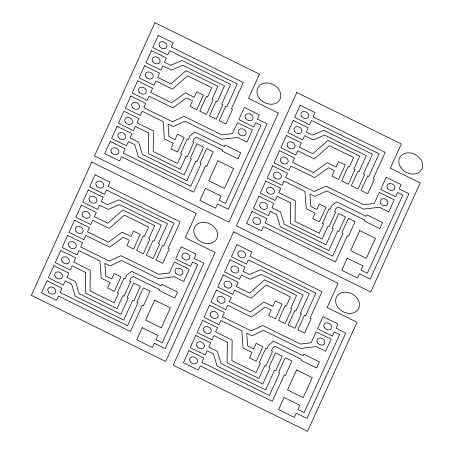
<?xml version="1.0" encoding="UTF-8"?>
<svg xmlns="http://www.w3.org/2000/svg" width="454" height="454" viewBox="0 0 454 454"><rect width="100%" height="100%" fill="white"/><g stroke="black" fill="none" stroke-linecap="round" stroke-linejoin="round"><path stroke-width="0.68" d="M85.477 272.332L85.256 292.972L117.07 308.635L122.972 295.605L124.095 296.161L130.684 281.616L129.566 281.066L130.911 278.098L133.022 276.469L159.524 289.516L159.116 290.424L174.79 298.142L177.537 292.081L161.862 284.363L161.176 285.878L131.683 271.361L126.762 275.169L125.088 278.864L123.965 278.313L117.376 292.853L118.494 293.403L114.238 302.795L90.057 290.889L90.284 270.255L73.775 262.128L75.699 257.883L60.762 250.534L55.269 262.65L70.2 270.005L72.124 265.76L85.477 272.332M148.657 132.994L148.43 153.628L180.244 169.291L186.151 156.267L187.269 156.817L193.864 142.278L192.746 141.722L194.091 138.754L196.202 137.125L222.704 150.172L222.29 151.08L237.97 158.798L240.716 152.737L225.036 145.025L224.35 146.534L194.862 132.023L189.942 135.825L188.262 139.52L187.144 138.969L180.55 153.509L181.674 154.059L177.418 163.451L153.236 151.551L153.463 130.911L136.949 122.784L138.873 118.545L123.942 111.19L118.449 123.312L133.38 130.661L135.303 126.416L148.657 132.994M227.329 342.157L227.102 362.797L258.922 378.454L264.824 365.43L265.948 365.981L272.536 351.441L271.418 350.891L272.763 347.923L274.874 346.294L301.377 359.341L300.962 360.249L316.642 367.967L319.389 361.906L303.709 354.188L303.022 355.703L273.535 341.187L268.615 344.989L266.941 348.683L265.817 348.133L259.228 362.672L260.346 363.228L256.09 372.615L231.909 360.714L232.136 340.074L215.622 331.948L217.545 327.709L202.615 320.359L197.121 332.476L212.052 339.825L213.976 335.585L227.329 342.157M290.509 202.813L290.282 223.453L322.096 239.11L328.004 226.086L329.122 226.637L335.716 212.097L334.598 211.547L335.943 208.579L338.048 206.95L364.556 219.997L364.142 220.905L379.822 228.623L382.569 222.562L366.889 214.844L366.202 216.359L336.715 201.843L331.789 205.645L330.115 209.345L328.997 208.789L322.402 223.334L323.526 223.884L319.264 233.271L295.089 221.37L295.31 200.736L278.801 192.604L280.725 188.365L265.794 181.015L260.301 193.132L275.232 200.481L277.156 196.242L290.509 202.813M91.753 162.044L31.326 295.327L165.71 361.475L215.151 252.424L185.289 237.726L196.276 213.493L91.753 162.044M154.933 22.7L94.5 155.983L228.89 222.131L278.33 113.08L248.469 98.382L259.455 74.15L154.933 22.7M47.029 280.827L41.535 292.944L56.466 300.293L58.39 296.053L130.434 331.516L142.386 305.162L143.504 305.712L150.098 291.173L143.379 287.864L136.785 302.404L137.908 302.96L127.602 325.677L60.041 292.421L61.96 288.177L47.029 280.827M53.895 265.681L48.402 277.797L63.333 285.146L65.257 280.907L71.573 284.017L75.194 296.173L123.755 320.076L132.681 300.383L133.799 300.934L140.394 286.395L133.675 283.092L127.08 297.631L128.198 298.182L120.923 314.236L79.144 293.67L75.523 281.514L66.908 277.275L68.826 273.03L53.895 265.681M67.629 235.388L62.136 247.509L77.072 254.859L78.99 250.614L99.937 260.925L101.219 278.228L110.14 282.621L107.672 288.074L114.391 291.383L120.98 276.844L114.26 273.535L111.792 278.989L105.776 276.026L104.834 263.337L110.055 265.908L121.638 260.494L158.559 278.665L174.262 276.758L183.739 281.423L189.233 269.307L174.302 261.958L169.314 272.962L158.633 274.256L120.889 255.676L109.306 261.09L80.642 246.982L82.566 242.742L67.629 235.388M74.501 220.247L69.002 232.363L83.939 239.712L85.857 235.467L109.715 247.209L123.357 237.255L129.367 240.211L126.899 245.665L133.618 248.974L140.207 234.434L133.487 231.126L131.019 236.579L122.098 232.187L108.449 242.141L87.508 231.835L89.432 227.596L74.501 220.247M81.368 205.1L75.875 217.216L90.806 224.565L92.73 220.326L109.238 228.453L124.396 215.162L148.572 227.062L144.315 236.455L143.197 235.904L136.603 250.443L143.322 253.752L149.916 239.213L148.793 238.656L154.701 225.632L122.886 209.975L107.729 223.26L94.375 216.689L96.299 212.449L81.368 205.1M88.235 189.954L82.742 202.07L97.672 209.419L99.596 205.18L108.211 209.419L119.521 204.612L161.301 225.178L154.019 241.233L152.902 240.682L146.307 255.222L153.026 258.53L159.621 243.985L158.503 243.435L167.43 223.748L118.869 199.845L107.553 204.652L101.242 201.542L103.166 197.303L88.235 189.954M95.102 174.807L89.608 186.923L104.539 194.272L106.463 190.033L174.03 223.289L163.724 246.011L162.606 245.455L156.011 260L162.731 263.303L169.325 248.764L168.207 248.213L180.153 221.858L108.109 186.395L110.033 182.156L95.102 174.807M110.209 141.483L104.715 153.6L119.646 160.949L121.57 156.709L193.614 192.173L205.566 165.818L206.684 166.368L213.278 151.829L206.559 148.52L199.964 163.065L201.082 163.616L190.782 186.333L123.216 153.077L125.139 148.833L110.209 141.483M117.075 126.337L111.582 138.453L126.513 145.808L128.437 141.563L134.747 144.673L138.368 156.829L186.929 180.732L195.856 161.039L196.979 161.596L203.568 147.051L196.849 143.748L190.26 158.287L191.378 158.838L184.097 174.892L142.323 154.326L138.703 142.17L130.082 137.931L132.006 133.686L117.075 126.337M130.809 96.049L125.315 108.165L140.246 115.515L142.17 111.27L163.111 121.581L164.399 138.884L173.32 143.277L170.846 148.73L177.565 152.039L184.159 137.5L177.44 134.191L174.966 139.645L168.956 136.682L168.014 123.993L173.235 126.564L184.818 121.15L221.734 139.321L237.436 137.414L246.919 142.085L252.413 129.963L237.482 122.614L232.493 133.618L221.813 134.912L184.069 116.332L172.486 121.746L143.822 107.638L145.74 103.398L130.809 96.049M137.675 80.903L132.182 93.019L147.113 100.368L149.037 96.129L172.889 107.865L186.537 97.911L192.547 100.867L190.073 106.321L196.792 109.63L203.386 95.09L196.667 91.782L194.193 97.235L185.272 92.843L171.629 102.797L150.688 92.491L152.606 88.252L137.675 80.903M144.542 65.756L139.049 77.872L153.98 85.221L155.904 80.982L172.418 89.109L187.57 75.818L211.751 87.718L207.495 97.111L206.371 96.56L199.783 111.099L206.502 114.408L213.091 99.869L211.973 99.318L217.88 86.288L186.066 70.631L170.908 83.916L157.555 77.345L159.473 73.105L144.542 65.756M151.409 50.61L145.916 62.726L160.852 70.075L162.77 65.836L171.391 70.075L182.701 65.268L224.48 85.834L217.199 101.889L216.081 101.338L209.487 115.878L216.206 119.186L222.801 104.641L221.677 104.091L230.604 84.404L182.043 60.501L170.732 65.308L164.422 62.198L166.346 57.959L151.409 50.61M158.281 35.463L152.782 47.579L167.719 54.928L169.637 50.689L237.204 83.945L226.904 106.667L225.786 106.111L219.191 120.656L225.91 123.959L232.505 109.42L231.387 108.869L243.333 82.514L171.289 47.051L173.212 42.812L158.281 35.463M142.221 327.686L136.728 339.802L152.402 347.52L154.326 343.275L165.154 348.604L203.886 263.184L194.176 258.405L196.1 254.161L181.169 246.811L175.675 258.928L190.606 266.282L192.53 262.037L197.757 264.614L162.322 342.764L155.977 339.643L157.896 335.398L142.221 327.686M154.718 300.117L145.655 320.11L161.329 327.828L170.398 307.835L154.718 300.117M205.395 188.342L199.902 200.458L215.582 208.176L217.506 203.931L228.328 209.26L267.06 123.84L257.356 119.062L259.279 114.822L244.348 107.467L238.855 119.589L253.786 126.938L255.71 122.694L260.937 125.27L225.502 203.42L219.151 200.299L221.075 196.054L205.395 188.342M217.897 160.773L208.829 180.766L224.509 188.484L233.572 168.491L217.897 160.773M233.606 231.869L173.173 365.152L307.562 431.3L357.003 322.249L327.141 307.551L338.128 283.313L233.606 231.869M296.785 92.525L236.352 225.808L370.736 291.956L420.183 182.905L390.321 168.207L401.308 143.975L296.785 92.525M188.881 350.653L183.388 362.769L198.319 370.118L200.242 365.879L272.286 401.342L284.238 374.987L285.356 375.537L291.95 360.998L285.231 357.69L278.637 372.229L279.755 372.779L269.455 395.502L201.888 362.241L203.812 358.002L188.881 350.653M195.748 335.506L190.254 347.622L205.185 354.971L207.109 350.732L213.42 353.836L217.04 365.998L265.601 389.901L274.528 370.209L275.652 370.759L282.24 356.22L275.521 352.911L268.933 367.451L270.051 368.001L262.77 384.056L220.996 363.495L217.375 351.339L208.755 347.094L210.679 342.855L195.748 335.506M209.481 305.213L203.988 317.329L218.919 324.678L220.843 320.439L241.783 330.745L243.072 348.053L251.993 352.446L249.518 357.9L256.238 361.202L262.832 346.663L256.113 343.36L253.638 348.808L247.629 345.852L246.687 333.162L251.908 335.727L263.49 330.313L300.406 348.485L316.109 346.584L325.592 351.248L331.085 339.132L316.154 331.783L311.166 342.781L300.486 344.081L262.741 325.501L251.158 330.915L222.494 316.801L224.412 312.562L209.481 305.213M216.348 290.066L210.855 302.182L225.786 309.532L227.709 305.292L251.561 317.034L265.21 307.08L271.22 310.037L268.745 315.49L275.464 318.799L282.059 304.254L275.34 300.951L272.871 306.399L263.944 302.012L250.302 311.966L229.361 301.66L231.279 297.415L216.348 290.066M223.215 274.92L217.721 287.036L232.652 294.391L234.576 290.146L251.09 298.272L266.243 284.987L290.424 296.888L286.168 306.28L285.044 305.724L278.455 320.269L285.174 323.571L291.763 309.032L290.645 308.482L296.553 295.458L264.739 279.795L249.581 293.085L236.228 286.514L238.151 282.269L223.215 274.92M230.082 259.773L224.588 271.889L239.525 279.244L241.443 274.999L250.063 279.244L261.373 274.437L303.153 294.998L295.872 311.052L294.754 310.502L288.159 325.041L294.879 328.35L301.473 313.81L300.349 313.26L309.276 293.568L260.715 269.665L249.405 274.471L243.094 271.367L245.018 267.122L230.082 259.773M236.954 244.627L231.455 256.748L246.391 264.097L248.31 259.853L315.876 293.114L305.576 315.831L304.458 315.28L297.864 329.82L304.583 333.128L311.177 318.589L310.059 318.038L322.005 291.684L249.961 256.221L251.885 251.981L236.954 244.627M252.061 211.309L246.567 223.425L261.498 230.774L263.422 226.535L335.466 261.998L347.412 235.643L348.536 236.194L355.124 221.654L348.405 218.346L341.817 232.885L342.935 233.435L332.634 256.158L265.068 222.897L266.992 218.658L252.061 211.309M258.928 196.162L253.434 208.278L268.365 215.627L270.289 211.388L276.599 214.498L280.22 226.654L328.781 250.557L337.708 230.865L338.826 231.415L345.42 216.876L338.701 213.567L332.107 228.107L333.23 228.663L325.949 244.717L284.176 224.151L280.555 211.995L271.935 207.75L273.858 203.511L258.928 196.162M272.661 165.869L267.168 177.985L282.099 185.334L284.022 181.095L304.963 191.406L306.251 208.709L315.172 213.102L312.698 218.556L319.417 221.864L326.012 207.319L319.293 204.016L316.818 209.464L310.808 206.508L309.866 193.818L315.082 196.383L326.67 190.975L363.586 209.146L379.289 207.24L388.772 211.904L394.265 199.788L379.328 192.439L374.346 203.437L363.665 204.737L325.921 186.157L314.333 191.571L285.668 177.463L287.592 173.218L272.661 165.869M279.528 150.722L274.034 162.838L288.965 170.193L290.889 165.948L314.741 177.69L328.39 167.736L334.399 170.693L331.925 176.146L338.644 179.455L345.239 164.91L338.519 161.607L336.045 167.055L327.124 162.668L313.481 172.622L292.535 162.316L294.459 158.071L279.528 150.722M286.395 135.576L280.901 147.692L295.832 155.047L297.756 150.802L314.264 158.928L329.422 145.643L353.604 157.544L349.342 166.936L348.224 166.38L341.629 180.925L348.349 184.228L354.943 169.688L353.825 169.138L359.727 156.114L327.913 140.451L312.755 153.741L299.402 147.17L301.325 142.925L286.395 135.576M293.261 120.429L287.768 132.551L302.699 139.9L304.623 135.655L313.243 139.9L324.553 135.093L366.327 155.654L359.052 171.708L357.928 171.158L351.339 185.697L358.058 189.006L364.647 174.467L363.529 173.916L372.456 154.224L323.895 130.321L312.585 135.127L306.274 132.023L308.192 127.784L293.261 120.429M300.128 105.288L294.635 117.404L309.566 124.754L311.489 120.514L379.056 153.77L368.756 176.487L367.638 175.936L361.044 190.476L367.763 193.784L374.357 179.245L373.233 178.694L385.185 152.34L313.141 116.877L315.059 112.637L300.128 105.288M284.068 397.505L278.574 409.621L294.254 417.339L296.178 413.1L307.006 418.429L345.732 333.003L336.028 328.225L337.952 323.986L323.021 316.637L317.528 328.753L332.459 336.102L334.382 331.863L339.609 334.433L304.174 412.59L297.824 409.463L299.748 405.223L284.068 397.505M296.57 369.942L287.507 389.935L303.181 397.653L312.25 377.66L296.57 369.942M347.248 258.161L341.754 270.278L357.434 277.996L359.358 273.756L370.18 279.085L408.912 193.659L399.208 188.887L401.132 184.642L386.201 177.293L380.702 189.409L395.638 196.758L397.556 192.519L402.783 195.089L367.348 273.246L361.004 270.119L362.928 265.879L347.248 258.161M359.75 230.598L350.681 250.591L366.361 258.309L375.424 238.316L359.75 230.598M182.656 258.025A4.165 3.32 29.4 0 0 189.511 258.593A4.165 3.32 29.4 0 0 185.493 253.02A4.165 3.32 29.4 0 0 182.656 258.025M175.789 273.172A4.165 3.32 29.4 0 0 182.644 273.739A4.165 3.32 29.4 0 0 178.626 268.166A4.165 3.32 29.4 0 0 175.789 273.172M55.388 276.895A4.165 3.32 29.4 0 0 62.243 277.462A4.165 3.32 29.4 0 0 58.22 271.889A4.165 3.32 29.4 0 0 55.388 276.895M82.855 216.308A4.165 3.32 29.4 0 0 89.71 216.881A4.165 3.32 29.4 0 0 85.687 211.303A4.165 3.32 29.4 0 0 82.855 216.308M48.521 292.041A4.165 3.32 29.4 0 0 55.377 292.609A4.165 3.32 29.4 0 0 51.353 287.036A4.165 3.32 29.4 0 0 48.521 292.041M96.588 186.015A4.165 3.32 29.4 0 0 103.444 186.588A4.165 3.32 29.4 0 0 99.426 181.01A4.165 3.32 29.4 0 0 96.588 186.015M62.255 261.748A4.165 3.32 29.4 0 0 69.11 262.316A4.165 3.32 29.4 0 0 65.087 256.743A4.165 3.32 29.4 0 0 62.255 261.748M89.722 201.162A4.165 3.32 29.4 0 0 96.577 201.735A4.165 3.32 29.4 0 0 92.559 196.156A4.165 3.32 29.4 0 0 89.722 201.162M69.121 246.601A4.165 3.32 29.4 0 0 75.977 247.175A4.165 3.32 29.4 0 0 71.953 241.596A4.165 3.32 29.4 0 0 69.121 246.601M75.988 231.455A4.165 3.32 29.4 0 0 82.844 232.028A4.165 3.32 29.4 0 0 78.82 226.45A4.165 3.32 29.4 0 0 75.988 231.455M196.026 237.397A12.491 9.965 29.4 0 0 216.592 239.105A12.491 9.965 29.4 0 0 204.527 222.375A12.491 9.965 29.4 0 0 196.026 237.397M238.969 133.828A4.165 3.32 29.4 0 0 245.824 134.395A4.165 3.32 29.4 0 0 241.8 128.822A4.165 3.32 29.4 0 0 238.969 133.828M245.835 118.681A4.165 3.32 29.4 0 0 252.691 119.254A4.165 3.32 29.4 0 0 248.673 113.676A4.165 3.32 29.4 0 0 245.835 118.681M146.035 76.964A4.165 3.32 29.4 0 0 152.89 77.538A4.165 3.32 29.4 0 0 148.867 71.959A4.165 3.32 29.4 0 0 146.035 76.964M111.695 152.697A4.165 3.32 29.4 0 0 118.551 153.265A4.165 3.32 29.4 0 0 114.533 147.692A4.165 3.32 29.4 0 0 111.695 152.697M118.562 137.551A4.165 3.32 29.4 0 0 125.418 138.118A4.165 3.32 29.4 0 0 121.4 132.545A4.165 3.32 29.4 0 0 118.562 137.551M139.168 92.111A4.165 3.32 29.4 0 0 146.023 92.684A4.165 3.32 29.4 0 0 142 87.106A4.165 3.32 29.4 0 0 139.168 92.111M132.301 107.258A4.165 3.32 29.4 0 0 139.157 107.831A4.165 3.32 29.4 0 0 135.133 102.252A4.165 3.32 29.4 0 0 132.301 107.258M152.902 61.818A4.165 3.32 29.4 0 0 159.757 62.391A4.165 3.32 29.4 0 0 155.733 56.812A4.165 3.32 29.4 0 0 152.902 61.818M125.435 122.404A4.165 3.32 29.4 0 0 132.284 122.977A4.165 3.32 29.4 0 0 128.266 117.399A4.165 3.32 29.4 0 0 125.435 122.404M159.768 46.677A4.165 3.32 29.4 0 0 166.624 47.244A4.165 3.32 29.4 0 0 162.6 41.666A4.165 3.32 29.4 0 0 159.768 46.677M259.206 98.053A12.491 9.965 29.4 0 0 279.772 99.761A12.491 9.965 29.4 0 0 267.707 83.031A12.491 9.965 29.4 0 0 259.206 98.053M317.641 342.997A4.165 3.32 29.4 0 0 324.496 343.565A4.165 3.32 29.4 0 0 320.479 337.986A4.165 3.32 29.4 0 0 317.641 342.997M324.508 327.85A4.165 3.32 29.4 0 0 331.363 328.418A4.165 3.32 29.4 0 0 327.345 322.845A4.165 3.32 29.4 0 0 324.508 327.85M301.621 116.496A4.165 3.32 29.4 0 0 308.476 117.07A4.165 3.32 29.4 0 0 304.452 111.491A4.165 3.32 29.4 0 0 301.621 116.496M294.754 131.643A4.165 3.32 29.4 0 0 301.609 132.216A4.165 3.32 29.4 0 0 297.586 126.638A4.165 3.32 29.4 0 0 294.754 131.643M224.707 286.133A4.165 3.32 29.4 0 0 231.563 286.701A4.165 3.32 29.4 0 0 227.539 281.128A4.165 3.32 29.4 0 0 224.707 286.133M401.052 167.872A12.491 9.965 29.4 0 0 421.618 169.586A12.491 9.965 29.4 0 0 409.559 152.856A12.491 9.965 29.4 0 0 401.052 167.872M267.281 192.229A4.165 3.32 29.4 0 0 274.137 192.797A4.165 3.32 29.4 0 0 270.119 187.224A4.165 3.32 29.4 0 0 267.281 192.229M190.368 361.861A4.165 3.32 29.4 0 0 197.223 362.434A4.165 3.32 29.4 0 0 193.205 356.855A4.165 3.32 29.4 0 0 190.368 361.861M197.24 346.72A4.165 3.32 29.4 0 0 204.09 347.287A4.165 3.32 29.4 0 0 200.072 341.709A4.165 3.32 29.4 0 0 197.24 346.72M217.841 301.28A4.165 3.32 29.4 0 0 224.696 301.848A4.165 3.32 29.4 0 0 220.672 296.275A4.165 3.32 29.4 0 0 217.841 301.28M210.974 316.427A4.165 3.32 29.4 0 0 217.829 316.994A4.165 3.32 29.4 0 0 213.806 311.421A4.165 3.32 29.4 0 0 210.974 316.427M231.574 270.987A4.165 3.32 29.4 0 0 238.429 271.56A4.165 3.32 29.4 0 0 234.406 265.982A4.165 3.32 29.4 0 0 231.574 270.987M204.107 331.573A4.165 3.32 29.4 0 0 210.962 332.141A4.165 3.32 29.4 0 0 206.939 326.562A4.165 3.32 29.4 0 0 204.107 331.573M238.441 255.84A4.165 3.32 29.4 0 0 245.296 256.414A4.165 3.32 29.4 0 0 241.273 250.835A4.165 3.32 29.4 0 0 238.441 255.84M337.878 307.216A12.491 9.965 29.4 0 0 358.444 308.93A12.491 9.965 29.4 0 0 346.379 292.2A12.491 9.965 29.4 0 0 337.878 307.216M274.148 177.083A4.165 3.32 29.4 0 0 281.003 177.65A4.165 3.32 29.4 0 0 276.985 172.077A4.165 3.32 29.4 0 0 274.148 177.083M281.015 161.936A4.165 3.32 29.4 0 0 287.87 162.504A4.165 3.32 29.4 0 0 283.852 156.931A4.165 3.32 29.4 0 0 281.015 161.936M260.414 207.376A4.165 3.32 29.4 0 0 267.27 207.943A4.165 3.32 29.4 0 0 263.252 202.365A4.165 3.32 29.4 0 0 260.414 207.376M253.548 222.522A4.165 3.32 29.4 0 0 260.403 223.09A4.165 3.32 29.4 0 0 256.385 217.511A4.165 3.32 29.4 0 0 253.548 222.522M287.887 146.79A4.165 3.32 29.4 0 0 294.737 147.363A4.165 3.32 29.4 0 0 290.719 141.784A4.165 3.32 29.4 0 0 287.887 146.79M387.688 188.506A4.165 3.32 29.4 0 0 394.543 189.074A4.165 3.32 29.4 0 0 390.519 183.501A4.165 3.32 29.4 0 0 387.688 188.506M380.821 203.653A4.165 3.32 29.4 0 0 387.676 204.221A4.165 3.32 29.4 0 0 383.653 198.648A4.165 3.32 29.4 0 0 380.821 203.653"/></g></svg>
